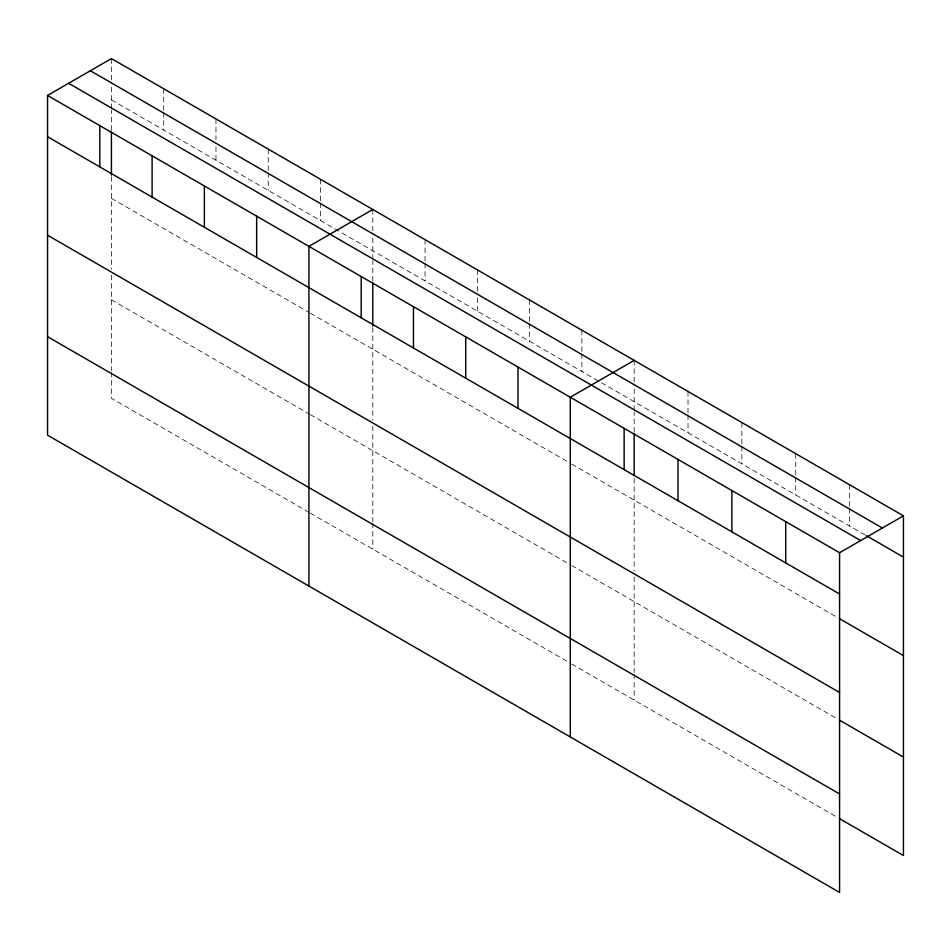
<?xml version="1.0" encoding="UTF-8"?>
<svg xmlns="http://www.w3.org/2000/svg" width="951" height="951" viewBox="0 0 951 951"><rect width="100%" height="100%" fill="white"/><g stroke="black" fill="none" stroke-linecap="round" stroke-linejoin="round"><path stroke-width="0.71" stroke-dasharray="4.75 3.57" d="M111.422 130.263L111.422 109.995M111.422 108.545L111.422 82.166M372.792 281.163L372.792 260.895M372.792 259.445L372.792 233.066M634.162 432.063L634.162 411.795M634.162 410.345L634.162 383.966M111.422 99.855L864.982 534.914M111.422 198.331L309.039 312.427M310.323 313.164L570.41 463.327M571.682 464.064L838.057 617.853M111.422 299.791L309.039 413.887M310.323 414.624L570.41 564.787M571.682 565.524L838.057 719.313M309.039 512.363L111.422 398.279L111.422 372.21M310.323 513.1L570.41 663.263M571.682 664L838.057 817.789M849.588 484.76L849.588 506.871M849.588 508.345L849.588 526.034M795.737 453.663L795.737 475.773M795.737 477.247L795.737 494.936M741.875 422.565L741.875 444.676M741.875 446.15L741.875 463.838M688.013 391.467L688.013 413.59M688.013 415.064L688.013 432.753M634.162 360.381L634.162 382.492M634.162 478.412L634.162 571.159M634.162 576.948L634.162 672.559M634.162 674.009L634.162 700.079M581.881 330.199L581.881 352.31M581.881 353.784L581.881 371.472M529.612 300.017L529.612 322.127M529.612 323.602L529.612 341.29M477.343 269.834L477.343 291.945M477.343 297.841L477.343 311.12M425.061 239.652L425.061 261.775M425.061 263.249L425.061 280.937M372.792 209.482L372.792 231.592M372.792 327.513L372.792 420.259M372.792 426.048L372.792 521.659M372.792 523.109L372.792 549.179M320.523 179.299L320.523 201.41M320.523 202.884L320.523 220.573M268.241 149.117L268.241 171.228M268.241 172.702L268.241 190.39M215.972 118.934L215.972 139.571M215.972 146.941L215.972 160.22M163.691 88.752L163.691 110.875M163.691 112.349L163.691 130.037M111.422 58.582L111.422 80.692M111.422 176.613L111.422 269.359M111.422 275.148L111.422 370.759"/><path stroke-width="1.43" d="M111.422 131.713L111.422 175.162M372.792 282.613L372.792 326.062M634.162 433.513L634.162 475.512M47.55 95.457L839.578 552.721L839.578 892.418L47.55 435.154L47.55 95.457L111.422 58.582L903.45 515.846L903.45 855.543L839.329 818.526M372.792 209.482L308.92 246.357L308.92 586.054M634.162 360.381L570.291 397.256L570.291 736.954M839.578 552.721L903.45 515.846M90.345 70.743L882.373 528.019M866.266 535.651L903.45 557.131M68.627 83.284L860.655 540.56M47.55 136.73L839.578 594.006M839.329 618.59L903.45 655.608M47.55 235.206L839.578 692.483M839.329 720.05L903.45 757.067M47.55 336.666L839.578 793.942M785.716 521.635L785.716 562.909M731.866 490.538L731.866 531.811M678.004 459.44L678.004 500.725M624.141 428.354L624.141 469.628M518.01 367.074L518.01 408.348M465.74 336.892L465.74 378.165M413.471 306.709L413.471 347.995M361.19 276.539L361.19 317.812M256.651 216.174L256.651 257.448M204.37 185.992L204.37 227.265M152.101 155.809L152.101 197.095M99.819 125.639L99.819 166.912"/></g></svg>
